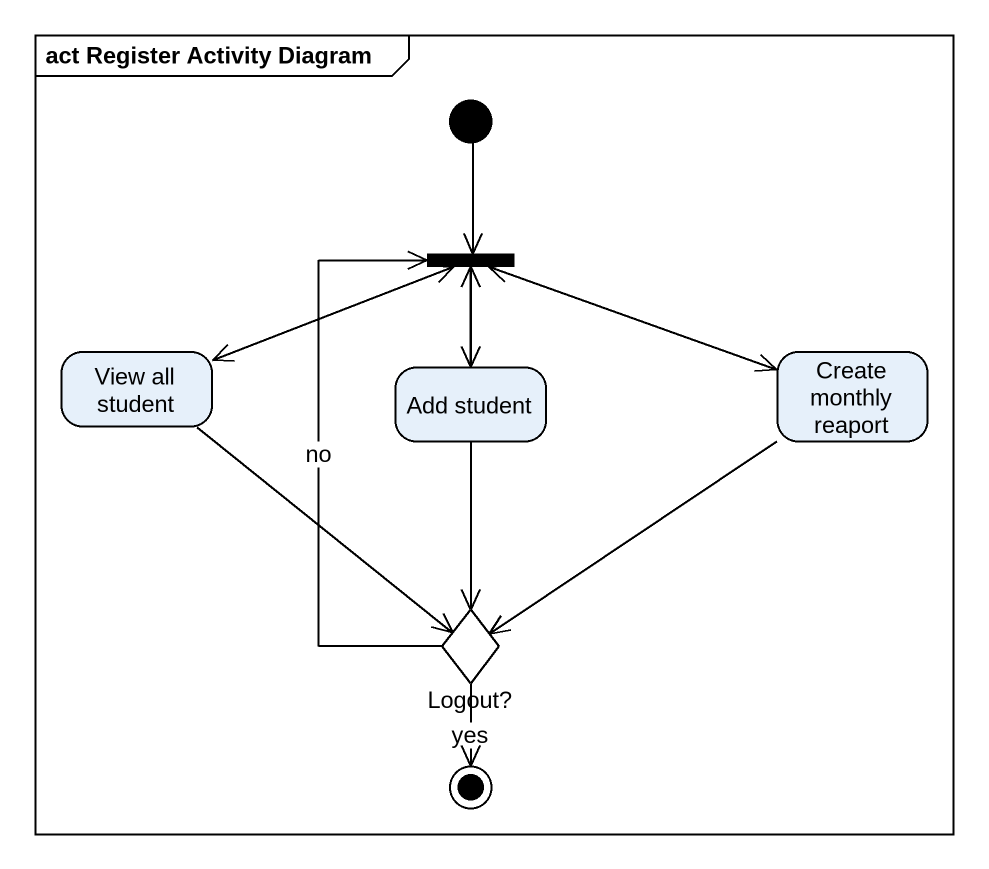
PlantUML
@startuml
mainframe act Register Activity Diagram
hide empty description
state fork1 <<join>>
state "View all student" as View_all_student
state "Add student" as Add_student
state "Create monthly reaport" as Create_monthly_reaport
state "Logout?" as Logout <<choice>>
[*] --> fork1
fork1 -left-> View_all_student
fork1 --> Add_student
fork1 -right-> Create_monthly_reaport
View_all_student -right-> fork1
View_all_student --> Logout
Add_student -up-> fork1
Add_student --> Logout
Create_monthly_reaport -left-> fork1
Create_monthly_reaport --> Logout
Logout -up-> fork1 : no
Logout --> [*] : yes
@enduml
